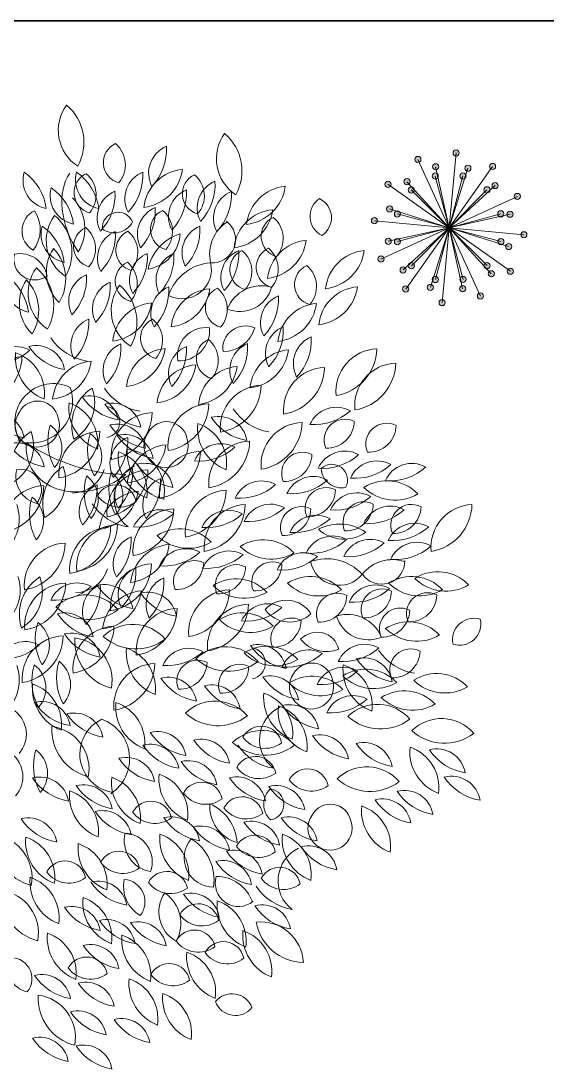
# Model space of a CAD drawing. Header units: millimetres. Extents: x -18002 to 19000, y -38859 to 21000.
# Drawn here: x -10744 to -9807, y 19135 to 21000 of the extents above; entities that cross this region are included whole.
import ezdxf

# ---------------------------------------------------------------- set-up
doc = ezdxf.new("R2010")
doc.units = ezdxf.units.MM
doc.linetypes.add('ACAD_ISO04W100', pattern=[30, 24, -3, 0, -3])
doc.linetypes.add('PHANTOM', pattern=[63.5, 31.75, -6.35, 6.35, -6.35, 6.35, -6.35])
doc.layers.get('0').update_dxf_attribs({"lineweight": 25})
doc.layers.add('AREA VERDE', color=7, linetype='Continuous', lineweight=5, true_color=0x00701c)
doc.layers.add('Efec-vegetacion-01', color=7, linetype='Continuous', lineweight=25, true_color=0x00ad00)
doc.layers.add('C Prop', color=1, linetype='PHANTOM', lineweight=35)
doc.layers.add('www.cadblocksfree.com', color=7, linetype='Continuous', lineweight=5)

# ---------------------------------------------------------------- blocks, each defined once
blk = doc.blocks.new('A$C76BB5F72')
at = {"color": 98, "true_color": 0x004700}
for centre, major_axis, ratio, start_param, end_param in [((1.5286, 1.3777), (0.0047, 0.1418), 1, 0.970842, 2.596802), ((1.3105, 1.338), (0.0053, 0.1613), 1, 4.232717, 5.618116), ((2.0535, 1.2831), (0.0047, 0.1418), 1, 0.970842, 2.596802), ((1.8354, 1.2434), (0.0053, 0.1613), 1, 4.232705, 5.618104), ((1.6057, 1.2708), (0.0023, 0.0693), 1, 0.462328, 2.904476), ((1.5179, 1.2638), (0.003, 0.0915), 1, 4.033047, 5.616916), ((1.7828, 1.236), (0.0032, 0.096), 1, 0.427146, 2.082379), ((1.5694, 1.3136), (0.0058, 0.1767), 1, 3.984667, 4.80799), ((1.6532, 1.2682), (0.0049, 0.1474), 1, 3.293872, 4.609823), ((1.8122, 1.1066), (0.0047, 0.1421), 1, 0.123063, 1.497392), ((1.4886, 1.0117), (0.0047, 0.1418), 1, 0.970842, 2.596802), ((1.2705, 0.972), (0.0053, 0.1613), 1, 4.232717, 5.618116), ((1.4253, 1.0338), (0.0032, 0.096), 1, 1.324792, 2.980025), ((1.2315, 0.9154), (0.0058, 0.1767), 1, -1.400892, -0.57757), ((1.5068, 0.992), (0.0023, 0.0693), 1, 0.462193, 2.904342), ((1.419, 0.985), (0.003, 0.0915), 1, 4.033016, 5.616885), ((1.8981, 1.0154), (0.0025, 0.0772), 1, 3.104077, 5.656483), ((1.6129, 0.9535), (0.0032, 0.096), 1, 0.427146, 2.082379), ((1.3995, 1.0311), (0.0058, 0.1767), 1, 3.984724, 4.808046), ((2.0642, 1.0328), (0.0049, 0.1474), 1, 3.293873, 4.609823), ((2.2232, 0.8713), (0.0047, 0.1421), 1, 0.123059, 1.497388), ((1.4892, 0.9076), (0.0047, 0.1421), 1, 1.020695, 2.395024), ((1.2638, 0.884), (0.0049, 0.1474), 1, 4.191491, 5.507442), ((2.0229, 0.8902), (0.0032, 0.096), 1, 0.427146, 2.082379), ((1.8096, 0.9679), (0.0058, 0.1767), 1, 3.984724, 4.808046), ((2.0257, 0.916), (0.0023, 0.0693), 1, 0.462326, 2.904475), ((1.9379, 0.909), (0.003, 0.0915), 1, 4.033048, 5.616917), ((2.1134, 0.9235), (0.0023, 0.0693), 1, 0.462325, 2.904474), ((2.0256, 0.9165), (0.003, 0.0915), 1, 4.033047, 5.616916), ((2.4157, 0.8371), (0.0047, 0.1421), 1, 0.123083, 1.497412), ((2.2567, 0.9986), (0.0049, 0.1474), 1, 3.293862, 4.609812), ((1.3086, 0.9504), (0.0023, 0.0693), 1, 1.359914, 3.802063), ((1.2593, 0.8773), (0.003, 0.0915), 1, -1.352596, 0.231273), ((1.7981, 0.9161), (0.0032, 0.0971), 1, 2.691814, 4.97648), ((1.9031, 0.7796), (0.0052, 0.1583), 1, 0.097794, 1.279238), ((2.2406, 0.8662), (0.0023, 0.0693), 1, 0.462326, 2.904475), ((2.1528, 0.8592), (0.003, 0.0915), 1, 4.033048, 5.616917), ((1.3061, 0.8688), (0.0032, 0.096), 1, 1.324745, 2.979978), ((1.1124, 0.7504), (0.0058, 0.1767), 1, -1.40088, -0.577558), ((2.0612, 0.7404), (0.004, 0.1215), 1, -0.251483, 1.229093), ((1.7438, 0.872), (0.0049, 0.1474), 1, 3.293873, 4.609823), ((1.9028, 0.7104), (0.0047, 0.1421), 1, 0.123063, 1.497392), ((1.9442, 0.791), (0.0023, 0.0693), 1, 0.462326, 2.904475), ((1.8564, 0.784), (0.003, 0.0915), 1, 4.033051, 5.616919), ((1.9897, 0.886), (0.0036, 0.1094), 1, 2.782767, 4.478039), ((2.3933, 0.7173), (0.0047, 0.1421), 1, 0.123091, 1.49742), ((2.2343, 0.8789), (0.0049, 0.1474), 1, 3.293924, 4.609874), ((2.1546, 0.7396), (0.0032, 0.096), 1, 0.427146, 2.082378), ((1.9412, 0.8172), (0.0058, 0.1767), 1, 3.984718, 4.80804), ((2.0985, 0.8235), (0.0048, 0.1474), 1, 3.293839, 4.60979), ((2.2574, 0.6619), (0.0047, 0.1421), 1, 0.123091, 1.49742), ((1.8784, 0.6271), (0.0032, 0.0963), 1, -0.079082, 1.756746), ((1.7867, 0.7151), (0.0034, 0.1027), 1, 3.140285, 4.820436), ((1.9332, 0.7542), (0.0036, 0.1107), 1, 3.179686, 4.449815), ((2.1707, 0.6373), (0.0032, 0.096), 1, 0.427221, 2.082454), ((1.9573, 0.7149), (0.0058, 0.1767), 1, 3.984673, 4.807996), ((1.3131, 0.5674), (0.0032, 0.096), 1, -1.36802, 0.287213), ((1.5096, 0.7864), (0.0058, 0.1767), 1, 2.189525, 3.012848), ((1.3915, 0.6244), (0.0049, 0.1474), 1, 1.498677, 2.814628), ((1.1986, 0.5053), (0.0047, 0.1421), 1, 4.611083, 5.985412), ((1.4363, 0.7581), (0.0058, 0.1767), 1, 2.189529, 3.012851), ((1.687, 0.6198), (0.0058, 0.1767), 1, 2.189525, 3.012848), ((1.4905, 0.4009), (0.0032, 0.096), 1, -1.36802, 0.287213), ((1.6137, 0.5916), (0.0058, 0.1767), 1, 2.189529, 3.012851), ((1.3183, 0.41), (0.0023, 0.0693), 1, -1.332882, 1.109267), ((1.5689, 0.4578), (0.0049, 0.1474), 1, 1.498677, 2.814628), ((1.376, 0.3388), (0.0047, 0.1421), 1, 4.611083, 5.985412), ((1.5658, 0.3765), (0.0032, 0.096), 1, -1.368021, 0.287212), ((1.689, 0.5672), (0.0058, 0.1767), 1, 2.189529, 3.012851), ((1.539, 0.41), (0.0017, 0.0522), 1, 3.350521, 6.159543), ((1.8925, 0.3285), (0.0047, 0.1418), 1, 0.073281, 1.699241), ((1.7255, 0.4742), (0.0053, 0.1613), 1, 3.335082, 4.720481), ((2.1148, 0.5514), (0.0058, 0.1767), 1, 2.189525, 3.012848), ((1.179, 0.341), (0.0032, 0.096), 1, -1.36802, 0.287213), ((1.3022, 0.5318), (0.0058, 0.1767), 1, 2.189497, 3.012819), ((1.3169, 0.4001), (-0.0731, 0.0066), 1, -0.533206, 3.564936), ((1.7042, 0.2992), (0.0047, 0.1418), 1, 0.073278, 1.699238), ((1.5372, 0.445), (0.0053, 0.1613), 1, 3.335119, 4.720518), ((1.9183, 0.3324), (0.0032, 0.096), 1, -1.36802, 0.287213), ((2.0414, 0.5231), (0.0058, 0.1767), 1, 2.189529, 3.012851), ((1.7461, 0.3416), (0.0023, 0.0693), 1, -1.332882, 1.109267), ((1.9967, 0.3894), (0.0049, 0.1474), 1, 1.498677, 2.814628), ((1.8038, 0.2703), (0.0047, 0.1421), 1, 4.611083, 5.985412), ((1.5302, 0.2377), (0.0047, 0.1418), 1, 0.073281, 1.699241), ((1.3632, 0.3834), (0.0053, 0.1613), 1, 3.335119, 4.720518), ((1.6543, 0.2702), (0.0032, 0.096), 1, 0.427146, 2.082378), ((1.4409, 0.3478), (0.0058, 0.1767), 1, 3.984718, 4.80804), ((1.6068, 0.2725), (0.0032, 0.096), 1, -1.36802, 0.287213), ((1.73, 0.4633), (0.0058, 0.1767), 1, 2.189497, 3.012819), ((1.7446, 0.3316), (-0.0731, 0.0066), 1, -0.533206, 3.564936), ((1.245, 0.2452), (0.0032, 0.096), 1, -1.36802, 0.287213), ((1.3681, 0.4359), (0.0058, 0.1767), 1, 2.189527, 3.01285), ((1.4918, 0.3662), (0.1925, 0.1128), 0.786152, 2.635397, 4.875076), ((1.6275, 0.8558), (0.3809, 0.4903), 1, 3.209092, 3.774785), ((1.5982, 0.3541), (0.0048, 0.1474), 1, 3.293839, 4.60979), ((1.7572, 0.1925), (0.0047, 0.1421), 1, 0.123091, 1.49742), ((1.7329, 0.2959), (0.0048, 0.1474), 1, 1.498638, 2.814589), ((1.54, 0.1768), (0.0047, 0.1421), 1, 4.611055, 5.985384), ((1.8643, 0.1707), (0.0047, 0.1418), 1, 0.073281, 1.699241), ((1.6972, 0.3164), (0.0053, 0.1613), 1, 3.335119, 4.720518), ((1.3375, 0.2283), (0.003, 0.0915), 1, 1.340306, 2.924175), ((1.2615, 0.1839), (0.0023, 0.0693), 1, 4.052715, 6.494864), ((1.4823, 0.1379), (0.0048, 0.1474), 1, 0.601065, 1.917016), ((1.2689, 0.2144), (0.0047, 0.1421), 1, 3.713473, 5.087802), ((1.4329, 0.2848), (0.0036, 0.1107), 1, 3.179686, 4.449815), ((1.6902, 0.1091), (0.0047, 0.1418), 1, 0.073281, 1.699241), ((1.5232, 0.2548), (0.0053, 0.1613), 1, 3.335141, 4.720539), ((1.6921, 0.1565), (0.0737, 0.0949), 1, 1.113272, 3.142095), ((1.6704, 0.1679), (0.0032, 0.096), 1, 0.427221, 2.082454), ((1.4571, 0.2455), (0.0058, 0.1767), 1, 3.984673, 4.807996), ((1.6727, 0.1767), (0.0032, 0.096), 1, -1.36802, 0.287213), ((1.7959, 0.3674), (0.0058, 0.1767), 1, 2.189527, 3.01285), ((1.6492, 0.1765), (0.0058, 0.1767), 1, 1.291908, 2.11523), ((1.4233, 0.1539), (0.0032, 0.096), 1, 4.017595, 5.672827), ((1.7311, 0.1881), (0.0058, 0.1767), 1, 1.291907, 2.11523), ((1.5052, 0.1655), (0.0032, 0.096), 1, 4.017562, 5.672795), ((1.3444, 0.0572), (0.0047, 0.1418), 1, 0.07322, 1.69918), ((1.1774, 0.2029), (0.0053, 0.1613), 1, 3.335086, 4.720484), ((1.5775, 0.132), (0.0023, 0.0693), 1, -1.332875, 1.109274), ((1.4678, 0.1057), (0.0058, 0.1767), 1, 1.29191, 2.115232), ((1.2419, 0.0831), (0.0032, 0.096), 1, 4.017564, 5.672796), ((1.5902, 0.2191), (0.003, 0.0915), 1, 2.237867, 3.821736), ((1.1147, 0.0878), (0.0047, 0.1421), 1, 3.713445, 5.087775), ((1.6469, 0.2361), (0.0058, 0.1767), 1, 2.189533, 3.012855), ((1.7242, 0.0224), (0.0032, 0.096), 1, -0.470462, 1.184771), ((1.6519, 0.2376), (0.0058, 0.1767), 1, 3.087055, 3.910377), ((1.5893, -0.072), (0.0047, 0.1418), 1, 0.073223, 1.699183), ((1.4223, 0.0737), (0.0053, 0.1613), 1, 3.335082, 4.720481), ((1.7915, -0.087), (0.0047, 0.1421), 1, -0.774548, 0.599781), ((1.4153, -0.1336), (0.0047, 0.1418), 1, 0.073278, 1.699238), ((1.2483, 0.0121), (0.0053, 0.1613), 1, 3.335082, 4.720481), ((1.6653, -0.0602), (0.0032, 0.096), 1, 0.427146, 2.082378), ((1.4519, 0.0174), (0.0058, 0.1767), 1, 3.984718, 4.80804), ((1.6092, 0.0237), (0.0048, 0.1474), 1, 3.293839, 4.60979), ((1.7682, -0.1379), (0.0047, 0.1421), 1, 0.123091, 1.49742), ((1.8187, 0.138), (0.0048, 0.1474), 1, 2.396255, 3.712206), ((1.4439, -0.0457), (0.0036, 0.1107), 1, 3.179686, 4.449815), ((1.6815, -0.1626), (0.0032, 0.096), 1, 0.427221, 2.082454), ((1.4681, -0.0849), (0.0058, 0.1767), 1, 3.984673, 4.807996), ((1.4168, -0.2665), (0.0047, 0.1418), 1, 0.07322, 1.69918), ((1.2498, -0.1208), (0.0053, 0.1613), 1, 3.335082, 4.720481), ((1.4493, -0.2203), (0.0032, 0.096), 1, -0.470458, 1.184775), ((1.377, -0.0051), (0.0058, 0.1767), 1, 3.087058, 3.91038), ((1.5395, -0.2254), (0.0032, 0.096), 1, -1.36802, 0.287213), ((1.6627, -0.0347), (0.0058, 0.1767), 1, 2.189529, 3.012851), ((1.4777, -0.3059), (0.0047, 0.1418), 1, -0.824373, 0.801587), ((1.6846, -0.251), (0.0032, 0.096), 1, -1.368018, 0.287215), ((1.8077, -0.0603), (0.0058, 0.1767), 1, 2.189527, 3.01285), ((1.4875, -0.0845), (0.0053, 0.1613), 1, 2.437542, 3.822941), ((1.6344, -0.4036), (0.0047, 0.1418), 1, -0.824342, 0.801618), ((1.6442, -0.1821), (0.0053, 0.1613), 1, 2.437516, 3.822915), ((2.0488, -0.4245), (0.0032, 0.096), 1, -1.368021, 0.287212), ((2.172, -0.2337), (0.0058, 0.1767), 1, 2.189529, 3.012851), ((2.0221, -0.3909), (0.0017, 0.0522), 1, 3.350521, 6.159543), ((2.5978, -0.2496), (0.0058, 0.1767), 1, 2.189525, 3.012848), ((2.4013, -0.4686), (0.0032, 0.096), 1, -1.36802, 0.287213), ((2.5244, -0.2779), (0.0058, 0.1767), 1, 2.189529, 3.012851), ((1.4754, -0.4503), (0.0058, 0.1767), 1, 1.291908, 2.11523), ((1.2494, -0.4729), (0.0032, 0.096), 1, 4.017595, 5.672827), ((1.5573, -0.4387), (0.0058, 0.1767), 1, 1.291907, 2.11523), ((1.3314, -0.4613), (0.0032, 0.096), 1, 4.017562, 5.672795), ((2.2291, -0.4594), (0.0023, 0.0693), 1, -1.332882, 1.109267), ((2.4797, -0.4116), (0.0049, 0.1474), 1, 1.498677, 2.814628), ((2.2868, -0.5307), (0.0047, 0.1421), 1, 4.611083, 5.985412), ((2.0898, -0.5284), (0.0032, 0.096), 1, -1.36802, 0.287213), ((2.213, -0.3377), (0.0058, 0.1767), 1, 2.189497, 3.012819), ((2.2277, -0.4693), (-0.0731, 0.0066), 1, -0.533206, 3.564936), ((2.216, -0.5051), (0.0048, 0.1474), 1, 1.498638, 2.814589), ((2.0231, -0.6241), (0.0047, 0.1421), 1, 4.611055, 5.985384), ((2.1751, -0.6444), (0.0737, 0.0949), 1, 1.113272, 3.142095), ((2.1557, -0.6243), (0.0032, 0.096), 1, -1.36802, 0.287213), ((2.2789, -0.4335), (0.0058, 0.1767), 1, 2.189527, 3.01285), ((2.0605, -0.669), (0.0023, 0.0693), 1, -1.332875, 1.109274), ((2.2554, -0.7242), (0.0032, 0.096), 1, -1.368019, 0.287213), ((2.0732, -0.5818), (0.003, 0.0915), 1, 2.237867, 3.821736), ((2.3785, -0.5334), (0.0058, 0.1767), 1, 2.189527, 3.01285), ((2.4004, -0.7498), (0.0032, 0.096), 1, -1.368018, 0.287215), ((2.5236, -0.559), (0.0058, 0.1767), 1, 2.189529, 3.012851), ((1.1729, -0.767), (0.0032, 0.096), 1, 4.017595, 5.672827), ((1.4808, -0.7327), (0.0058, 0.1767), 1, 1.291907, 2.11523), ((1.2549, -0.7554), (0.0032, 0.096), 1, 4.017562, 5.672795), ((2.1299, -0.5649), (0.0058, 0.1767), 1, 2.189533, 3.012855), ((2.7017, -0.6849), (0.0049, 0.1474), 1, 1.498683, 2.814634), ((2.5088, -0.8039), (0.0047, 0.1421), 1, 4.611084, 5.985413), ((2.7664, -0.58), (0.0058, 0.1767), 1, 2.189533, 3.012855), ((2.0408, -0.7693), (0.0023, 0.0693), 1, -1.332882, 1.109267), ((1.8682, -0.7741), (0.0049, 0.1474), 1, 1.498677, 2.814628), ((1.6753, -0.8931), (0.0047, 0.1421), 1, 4.611066, 5.985396), ((1.9797, -0.8642), (0.0032, 0.096), 1, -1.368019, 0.287213), ((2.0535, -0.6822), (0.003, 0.0915), 1, 2.237867, 3.821736), ((2.2146, -0.8107), (0.0023, 0.0693), 1, -1.332926, 1.109223), ((2.412, -0.8764), (0.0047, 0.1418), 1, -0.82434, 0.80162), ((2.6928, -0.8619), (0.0032, 0.096), 1, -1.3681, 0.287133), ((2.1028, -0.6734), (0.0058, 0.1767), 1, 2.189497, 3.012819), ((2.1104, -0.8929), (0.0032, 0.096), 1, -1.368021, 0.287212), ((2.2335, -0.7021), (0.0058, 0.1767), 1, 2.189529, 3.012851), ((2.2273, -0.7236), (0.003, 0.0915), 1, 2.237867, 3.821736), ((2.4218, -0.6549), (0.0053, 0.1613), 1, 2.437518, 3.822917), ((2.816, -0.6711), (0.0058, 0.1767), 1, 2.189388, 3.01271), ((1.9978, -0.9033), (0.0023, 0.0693), 1, -1.332865, 1.109284), ((2.1373, -0.8588), (0.0022, 0.0684), 1, 0.761192, 2.46525), ((2.0836, -0.8593), (0.0017, 0.0522), 1, 3.350521, 6.159543), ((2.5362, -0.9087), (0.0032, 0.096), 1, -1.368022, 0.287211), ((2.6593, -0.718), (0.0058, 0.1767), 1, 2.189525, 3.012848), ((2.0162, -0.8649), (0.0042, 0.1264), 1, 1.543899, 2.886846), ((1.8295, -0.9959), (0.005, 0.1511), 1, -1.473645, -0.378771), ((2.2906, -0.9278), (0.0023, 0.0693), 1, -1.332882, 1.109267), ((2.5413, -0.88), (0.0049, 0.1474), 1, 1.498677, 2.814628), ((2.3484, -0.999), (0.0047, 0.1421), 1, 4.611083, 5.985412), ((2.4628, -0.937), (0.0032, 0.096), 1, -1.36802, 0.287213), ((2.586, -0.7462), (0.0058, 0.1767), 1, 2.189529, 3.012851), ((1.7611, -0.9962), (0.0032, 0.096), 1, -1.368019, 0.287213), ((1.8843, -0.8054), (0.0058, 0.1767), 1, 2.189529, 3.012851), ((2.0105, -0.8161), (0.003, 0.0915), 1, 2.237867, 3.821736), ((2.1514, -0.9968), (0.0032, 0.096), 1, -1.36802, 0.287213), ((2.2745, -0.8061), (0.0058, 0.1767), 1, 2.189497, 3.012819), ((2.2892, -0.9377), (-0.0731, 0.0066), 1, -0.533206, 3.564936), ((1.8605, -1.027), (0.0032, 0.096), 1, -1.3681, 0.287133), ((1.9836, -0.8363), (0.0058, 0.1767), 1, 2.189501, 3.012823), ((2.0272, -1.0108), (0.0032, 0.096), 1, -1.368017, 0.287216), ((2.1504, -0.8201), (0.0058, 0.1767), 1, 2.189527, 3.01285), ((1.8711, -0.9737), (0.0049, 0.1474), 1, 1.498683, 2.814634), ((1.6782, -1.0927), (0.0047, 0.1421), 1, 4.611084, 5.985413), ((1.902, -1.0364), (0.0032, 0.0971), 1, 0.896609, 3.181275), ((1.7455, -1.1084), (0.0052, 0.1583), 1, 4.585773, 5.767216), ((2.0394, -1.0309), (0.0023, 0.0693), 1, -1.332844, 1.109304), ((2.2775, -0.9735), (0.0048, 0.1474), 1, 1.498638, 2.814589), ((2.0846, -1.0925), (0.0047, 0.1421), 1, 4.611055, 5.985384), ((1.969, -1.1069), (0.0032, 0.096), 1, -1.368019, 0.287213), ((2.0521, -0.9438), (0.003, 0.0915), 1, 2.237861, 3.82173), ((2.2367, -1.1128), (0.0737, 0.0949), 1, 1.113272, 3.142095), ((2.2173, -1.0926), (0.0032, 0.096), 1, -1.36802, 0.287213), ((2.3404, -0.9019), (0.0058, 0.1767), 1, 2.189527, 3.01285), ((1.9342, -1.1418), (0.0032, 0.096), 1, -1.3681, 0.287133), ((2.0922, -0.9161), (0.0058, 0.1767), 1, 2.189529, 3.012851), ((1.7475, -1.151), (0.0023, 0.0693), 1, -1.332851, 1.109297), ((2.0573, -0.9511), (0.0058, 0.1767), 1, 2.189497, 3.012819), ((2.122, -1.1374), (0.0023, 0.0693), 1, -1.332875, 1.109274), ((1.4401, -1.1167), (0.0049, 0.1474), 1, 1.498683, 2.814634), ((1.2472, -1.2358), (0.0047, 0.1421), 1, 4.611062, 5.985391), ((1.9853, -1.1209), (0.0025, 0.0772), 1, 1.308995, 3.861401), ((1.9123, -1.2248), (0.0041, 0.1263), 1, -1.199149, 0.039613), ((2.1347, -1.0502), (0.003, 0.0915), 1, 2.237867, 3.821736), ((1.358, -1.1552), (0.0053, 0.1613), 1, 1.539902, 2.9253), ((1.1788, -1.2856), (0.0047, 0.1418), 1, 4.561231, 6.187191), ((1.7602, -1.0639), (0.003, 0.0915), 1, 2.237864, 3.821733), ((2.1914, -1.0333), (0.0058, 0.1767), 1, 2.189533, 3.012855), ((1.6154, -1.1838), (0.0049, 0.1474), 1, 1.498677, 2.814628), ((1.83, -1.2165), (0.0036, 0.1094), 1, 0.987573, 2.682845), ((1.6722, -1.2538), (0.004, 0.1215), 1, 4.23647, 5.717045), ((1.8268, -1.2499), (0.0032, 0.096), 1, -1.36802, 0.287213), ((1.9499, -1.0591), (0.0058, 0.1767), 1, 2.189529, 3.012851), ((2.0615, -1.1946), (0.0049, 0.1474), 1, 1.498677, 2.814628), ((1.8686, -1.3136), (0.0047, 0.1421), 1, 4.611055, 5.985384), ((1.4312, -1.2937), (0.0032, 0.096), 1, -1.368021, 0.287212), ((1.5544, -1.1029), (0.0058, 0.1767), 1, 2.189527, 3.01285), ((1.8513, -1.2583), (0.0023, 0.0693), 1, -1.332865, 1.109284), ((2.0633, -1.2885), (0.0032, 0.096), 1, -1.368019, 0.287213), ((2.1864, -1.0978), (0.0058, 0.1767), 1, 2.189527, 3.01285), ((1.5472, -1.3376), (0.0032, 0.096), 1, -1.368099, 0.287134), ((1.6704, -1.1469), (0.0058, 0.1767), 1, 2.189527, 3.01285), ((1.6506, -1.3447), (0.0032, 0.096), 1, -1.3681, 0.287133), ((1.7738, -1.1539), (0.0058, 0.1767), 1, 2.189501, 3.012823), ((1.864, -1.1712), (0.003, 0.0915), 1, 2.237867, 3.821736), ((2.0589, -1.3909), (0.0047, 0.1418), 1, -1.48865, 0.13731), ((2.2031, -1.2226), (0.0053, 0.1613), 1, 1.773239, 3.158638), ((1.4973, -1.3019), (0.0048, 0.1474), 1, 1.498653, 2.814604), ((1.3044, -1.421), (0.0047, 0.1421), 1, 4.611095, 5.985424), ((1.8391, -1.3455), (0.0023, 0.0693), 1, -1.332875, 1.109274), ((2.1468, -1.2938), (0.0049, 0.1474), 1, 1.498678, 2.814629), ((1.9539, -1.4128), (0.0047, 0.1421), 1, 4.611078, 5.985407), ((1.4935, -1.4206), (0.0032, 0.096), 1, -1.368019, 0.287213), ((1.8518, -1.2583), (0.003, 0.0915), 1, 2.2378, 3.821668), ((1.9352, -1.3841), (0.0023, 0.0693), 1, -1.332844, 1.109304), ((1.6166, -1.2298), (0.0058, 0.1767), 1, 2.189533, 3.012855), ((1.3059, -1.393), (0.003, 0.0915), 1, 1.340223, 2.924092), ((1.2298, -1.4374), (0.0023, 0.0693), 1, 4.052802, 6.494951), ((1.481, -1.4351), (0.0023, 0.0693), 1, -1.332844, 1.109304), ((1.3321, -1.5198), (0.0032, 0.096), 1, -1.3681, 0.287132), ((1.4937, -1.3479), (0.003, 0.0915), 1, 2.237861, 3.82173), ((1.4553, -1.3291), (0.0058, 0.1767), 1, 2.189391, 3.012714), ((1.4772, -1.5454), (0.0032, 0.096), 1, -1.36802, 0.287213), ((1.6003, -1.3547), (0.0058, 0.1767), 1, 2.189529, 3.012851), ((1.7686, -1.4534), (0.0049, 0.1474), 1, 1.498683, 2.814634), ((1.4808, -1.5023), (0.0053, 0.1613), 1, 1.539943, 2.925342), ((1.3016, -1.6327), (0.0047, 0.1418), 1, 4.561268, 6.187228), ((1.8804, -1.5018), (0.0048, 0.1474), 1, 1.498653, 2.814604), ((1.596, -1.6658), (0.0032, 0.096), 1, -1.3681, 0.287133)]:
    blk.add_ellipse(centre, major_axis=major_axis, ratio=ratio, start_param=start_param, end_param=end_param, dxfattribs=at)
at = {"color": 58, "true_color": 0x4d6600}
for centre, major_axis, ratio, start_param, end_param in [((1.3655, 1.2122), (0.0032, 0.096), 1, 1.32475, 2.979982), ((1.1718, 1.0938), (0.0058, 0.1767), 1, -1.40088, -0.577558), ((1.5529, 1.0755), (-0.0919, 0.1913), 0.647834, 0.34295, 1.798552), ((1.54, 1.2124), (0.0032, 0.096), 1, 1.32478, 2.980013), ((1.3463, 1.094), (0.0058, 0.1767), 1, -1.400885, -0.577563), ((1.704, 1.1504), (0.0032, 0.096), 1, 0.427146, 2.082379), ((1.4906, 1.228), (0.0058, 0.1767), 1, 3.984667, 4.80799), ((1.868, 1.1673), (0.0023, 0.0693), 1, 0.462329, 2.904477), ((1.7802, 1.1603), (0.003, 0.0915), 1, 4.033047, 5.616916), ((1.4556, 1.161), (0.0032, 0.096), 1, 1.324774, 2.980007), ((1.2619, 1.0426), (0.0058, 0.1767), 1, -1.400884, -0.577561), ((1.944, 1.12), (0.0032, 0.096), 1, 0.427146, 2.082379), ((1.7306, 1.1976), (0.0058, 0.1767), 1, 3.984724, 4.808046), ((2.1535, 1.0505), (0.0047, 0.1421), 1, 0.123059, 1.497388), ((1.9945, 1.212), (0.0049, 0.1474), 1, 3.293873, 4.609823), ((1.3274, 1.052), (0.0048, 0.1474), 1, 4.191457, 5.507408), ((1.849, 1.0917), (0.0032, 0.096), 1, 0.427146, 2.082378), ((1.6356, 1.1693), (0.0058, 0.1767), 1, 3.984718, 4.80804), ((1.9983, 1.0864), (0.0032, 0.096), 1, 0.427221, 2.082454), ((1.785, 1.164), (0.0058, 0.1767), 1, 3.984673, 4.807996), ((2.2938, 1.0925), (0.0023, 0.071), 1, 0.631454, 2.70952), ((2.2241, 1.0878), (0.0023, 0.0699), 1, 3.746606, 5.877407), ((1.7453, 1.0325), (0.0032, 0.096), 1, 0.427147, 2.08238), ((1.532, 1.1101), (0.0058, 0.1767), 1, 3.984673, 4.807996), ((1.9527, 1.1343), (0.0049, 0.1474), 1, 3.293872, 4.609823), ((2.1117, 0.9728), (0.0047, 0.1421), 1, 0.123063, 1.497392), ((1.585, 1.0537), (0.0017, 0.0522), 1, -1.137654, 1.671368), ((1.7622, 1.0488), (0.0023, 0.0693), 1, 0.462325, 2.904474), ((1.6744, 1.0418), (0.003, 0.0915), 1, 4.033049, 5.616918), ((2.1297, 1.0258), (0.0023, 0.0693), 1, 0.462326, 2.904475), ((2.0419, 1.0188), (0.003, 0.0915), 1, 4.033047, 5.616916), ((1.5726, 1.1059), (0.0022, 0.0684), 1, 2.556389, 4.260447), ((1.8937, 0.9709), (0.0032, 0.096), 1, 0.427146, 2.082379), ((1.6804, 1.0485), (0.0058, 0.1767), 1, 3.984724, 4.808046), ((2.0157, 0.9673), (0.0042, 0.1263), 1, 0.596118, 1.83488), ((1.647, 0.9798), (0.0023, 0.0693), 1, 0.462326, 2.904475), ((1.5592, 0.9728), (0.003, 0.0915), 1, 4.033051, 5.616919), ((1.834, 0.8891), (0.005, 0.1511), 1, 0.321512, 1.416386), ((1.6648, 1.0419), (0.0042, 0.1264), 1, 3.339099, 4.682046), ((1.5172, 0.8098), (0.0032, 0.096), 1, 0.427146, 2.082378), ((1.5961, 0.7847), (0.0032, 0.096), 1, 0.427146, 2.082379), ((1.5499, 0.8247), (0.0049, 0.1474), 1, 3.293873, 4.609823), ((1.7089, 0.6632), (0.0047, 0.1421), 1, 0.123063, 1.497392), ((1.3112, 0.7403), (0.0058, 0.1767), 1, 3.984724, 4.808046), ((1.7289, 0.6875), (0.0023, 0.0693), 1, 0.462325, 2.904473), ((2.0078, 0.654), (0.0025, 0.0747), 1, -0.399213, 1.745646), ((1.6316, 0.5803), (0.0032, 0.096), 1, 0.427146, 2.082379), ((1.4182, 0.6579), (0.0058, 0.1767), 1, 3.984667, 4.80799), ((1.9144, 0.6208), (0.0023, 0.0693), 1, 0.462326, 2.904474), ((1.8266, 0.6138), (0.003, 0.0915), 1, 4.033047, 5.616916), ((2.0524, 0.5817), (0.0032, 0.096), 1, 0.427146, 2.082378), ((1.839, 0.6593), (0.0058, 0.1767), 1, 3.984718, 4.80804), ((1.2718, 0.4844), (0.0047, 0.1418), 1, 0.073281, 1.699241), ((1.1047, 0.6302), (0.0053, 0.1613), 1, 3.335082, 4.720481), ((1.7544, 0.5121), (0.0047, 0.1421), 1, 0.123095, 1.497424), ((1.5954, 0.6737), (0.0048, 0.1474), 1, 3.293839, 4.60979), ((1.8491, 0.572), (0.0032, 0.096), 1, 0.427221, 2.082454), ((1.6357, 0.6496), (0.0058, 0.1767), 1, 3.984673, 4.807996), ((2.1645, 0.5079), (0.0047, 0.1421), 1, 0.123059, 1.497388), ((2.0055, 0.6695), (0.0049, 0.1474), 1, 3.293873, 4.609823), ((2.2834, 0.6568), (0.0053, 0.1613), 1, 3.335082, 4.720481), ((1.35, 0.632), (0.0048, 0.1474), 1, 3.293858, 4.609808), ((1.697, 0.6196), (0.0049, 0.1474), 1, 3.293872, 4.609823), ((1.856, 0.458), (0.0047, 0.1421), 1, 0.123145, 1.497474), ((1.9935, 0.4529), (0.0047, 0.1421), 1, 0.123058, 1.497388), ((1.8345, 0.6145), (0.0049, 0.1474), 1, 3.293872, 4.609823), ((2.513, 0.4634), (0.0047, 0.1418), 1, 0.073223, 1.699183), ((2.346, 0.6091), (0.0053, 0.1613), 1, 3.335082, 4.720481), ((2.2763, 0.4494), (0.0047, 0.1418), 1, 0.073281, 1.699241), ((1.3705, 0.4091), (0.0042, 0.1281), 1, -0.420699, 2.130061), ((1.295, 0.4792), (0.0046, 0.139), 1, 2.861645, 5.075292), ((1.5787, 0.3983), (0.0049, 0.1474), 1, 0.601095, 1.917046), ((1.3654, 0.4748), (0.0047, 0.1421), 1, 3.713487, 5.087816), ((2.0665, 0.3901), (0.0047, 0.1418), 1, 0.073223, 1.699183), ((1.8995, 0.5358), (0.0053, 0.1613), 1, 3.335082, 4.720481), ((2.3104, 0.3628), (0.0032, 0.096), 1, -0.470458, 1.184775), ((2.238, 0.578), (0.0058, 0.1767), 1, 3.087056, 3.910379), ((2.3387, 0.35), (0.0023, 0.0693), 1, -0.435294, 2.006854), ((1.5285, 0.3453), (0.0058, 0.1767), 1, 1.291907, 2.11523), ((1.3026, 0.3227), (0.0032, 0.096), 1, 4.017564, 5.672797), ((1.5818, 0.3069), (0.0032, 0.096), 1, -1.368021, 0.287212), ((1.705, 0.4977), (0.0058, 0.1767), 1, 2.189528, 3.01285), ((2.202, 0.2665), (0.0047, 0.1418), 1, 0.073281, 1.699241), ((2.035, 0.4122), (0.0053, 0.1613), 1, 3.335119, 4.720518), ((2.2784, 0.4143), (0.003, 0.0915), 1, 3.135462, 4.719331), ((2.4776, 0.3364), (0.0023, 0.0693), 1, -0.435267, 2.006881), ((2.4174, 0.4007), (0.003, 0.0915), 1, 3.135471, 4.71934), ((1.3757, 0.2542), (0.0048, 0.1474), 1, 0.601064, 1.917015), ((1.1624, 0.3308), (0.0047, 0.1421), 1, 3.713473, 5.087802), ((1.6607, 0.3175), (0.0058, 0.1767), 1, 1.291906, 2.115229), ((1.4348, 0.2949), (0.0032, 0.096), 1, 4.017562, 5.672795), ((1.7766, 0.3098), (0.0053, 0.1613), 1, 1.53995, 2.925349), ((1.5973, 0.1794), (0.0047, 0.1418), 1, 4.56123, 6.18719), ((1.9265, 0.2418), (0.0032, 0.096), 1, -0.470463, 1.18477), ((1.8542, 0.457), (0.0058, 0.1767), 1, 3.087024, 3.910347), ((2.028, 0.2049), (0.0047, 0.1418), 1, 0.073281, 1.699241), ((1.8609, 0.3506), (0.0053, 0.1613), 1, 3.335119, 4.720518), ((2.1979, 0.2399), (0.0023, 0.0693), 1, -0.435308, 2.006841), ((2.1377, 0.3042), (0.003, 0.0915), 1, 3.135462, 4.719331), ((2.328, 0.2595), (0.0023, 0.0684), 1, 1.658817, 3.362874), ((2.062, 0.1182), (0.0032, 0.096), 1, -0.470458, 1.184775), ((2.234, 0.133), (0.0032, 0.096), 1, -0.470463, 1.18477), ((2.1616, 0.3482), (0.0058, 0.1767), 1, 3.087023, 3.910345), ((1.5521, 0.1123), (0.0032, 0.096), 1, 0.427146, 2.082378), ((1.3388, 0.1899), (0.0058, 0.1767), 1, 3.984718, 4.80804), ((1.6643, 0.0385), (0.0047, 0.1421), 1, 0.123059, 1.497388), ((1.5053, 0.2), (0.0049, 0.1474), 1, 3.293873, 4.609823), ((1.7831, 0.1873), (0.0053, 0.1613), 1, 3.335082, 4.720481), ((1.9896, 0.3334), (0.0058, 0.1767), 1, 3.087056, 3.910379), ((2.0915, 0.0409), (0.0032, 0.096), 1, -0.470386, 1.184847), ((1.7761, -0.02), (0.0047, 0.1418), 1, 0.073281, 1.699241), ((1.9515, 0.0208), (0.0032, 0.096), 1, -0.470458, 1.184775), ((1.8792, 0.236), (0.0058, 0.1767), 1, 3.087056, 3.910379), ((2.0128, -0.006), (0.0047, 0.1418), 1, 0.073223, 1.699183), ((1.8457, 0.1397), (0.0053, 0.1613), 1, 3.335082, 4.720481), ((2.0192, 0.2561), (0.0058, 0.1767), 1, 3.087158, 3.91048), ((2.1942, 0.06), (0.0023, 0.0693), 1, -0.435267, 2.006881), ((2.134, 0.1243), (0.003, 0.0915), 1, 3.135462, 4.719331), ((2.2432, 0.0044), (0.0032, 0.096), 1, -0.470463, 1.18477), ((2.1709, 0.2196), (0.0058, 0.1767), 1, 3.087021, 3.910344), ((1.5663, -0.0793), (0.0047, 0.1418), 1, 0.073223, 1.699183), ((1.3992, 0.0664), (0.0053, 0.1613), 1, 3.335082, 4.720481), ((2.0668, -0.1231), (0.0047, 0.1421), 1, -0.774502, 0.599827), ((1.8101, -0.1067), (0.0032, 0.096), 1, -0.470458, 1.184775), ((1.7377, 0.1086), (0.0058, 0.1767), 1, 3.087056, 3.910379), ((1.9538, -0.1143), (0.0032, 0.096), 1, -0.470389, 1.184844), ((1.8815, 0.1009), (0.0058, 0.1767), 1, 3.087159, 3.910481), ((2.094, 0.102), (0.0049, 0.1474), 1, 2.396283, 3.712234), ((2.2009, -0.1202), (0.0032, 0.096), 1, -0.470463, 1.18477), ((1.7017, -0.203), (0.0047, 0.1418), 1, 0.073281, 1.699241), ((1.5347, -0.0572), (0.0053, 0.1613), 1, 3.335119, 4.720518), ((1.8384, -0.1194), (0.0023, 0.0693), 1, -0.435294, 2.006854), ((1.7782, -0.0551), (0.003, 0.0915), 1, 3.135462, 4.719331), ((1.9773, -0.133), (0.0023, 0.0693), 1, -0.435267, 2.006881), ((2.0983, -0.1236), (0.0023, 0.0693), 1, -0.435269, 2.00688), ((2.0381, -0.0593), (0.003, 0.0915), 1, 3.135462, 4.719331), ((2.1286, 0.095), (0.0058, 0.1767), 1, 3.087023, 3.910345), ((1.1212, -0.1476), (0.0046, 0.139), 1, 2.861645, 5.075292), ((1.4049, -0.2285), (0.0049, 0.1474), 1, 0.601095, 1.917046), ((1.1915, -0.1519), (0.0047, 0.1421), 1, 3.713487, 5.087816), ((1.9771, -0.2528), (0.0047, 0.1421), 1, -0.774548, 0.599781), ((1.9171, -0.0687), (0.003, 0.0915), 1, 3.135471, 4.71934), ((2.2247, -0.2452), (0.0047, 0.1421), 1, -0.774502, 0.599827), ((1.5631, -0.2182), (0.0032, 0.096), 1, 0.427146, 2.082378), ((1.3498, -0.1405), (0.0058, 0.1767), 1, 3.984718, 4.80804), ((2.0043, -0.0278), (0.0048, 0.1474), 1, 2.396257, 3.712208), ((2.2518, -0.0202), (0.0048, 0.1474), 1, 2.396257, 3.712208), ((2.4402, -0.2271), (0.0032, 0.096), 1, -0.470458, 1.184775), ((2.462, -0.2132), (0.0023, 0.0693), 1, -0.435308, 2.006841), ((2.5872, -0.0199), (0.0049, 0.1474), 1, 2.396283, 3.712234), ((1.6753, -0.2919), (0.0047, 0.1421), 1, 0.123059, 1.497388), ((1.5163, -0.1304), (0.0049, 0.1474), 1, 3.293873, 4.609823), ((1.7941, -0.1431), (0.0053, 0.1613), 1, 3.335082, 4.720481), ((2.3135, -0.2274), (0.0023, 0.0693), 1, -0.435267, 2.006881), ((2.2533, -0.1631), (0.003, 0.0915), 1, 3.135467, 4.719336), ((2.3678, -0.0118), (0.0058, 0.1767), 1, 3.087021, 3.910344), ((2.4018, -0.1489), (0.003, 0.0915), 1, 3.135463, 4.719332), ((2.6127, -0.226), (0.0023, 0.0693), 1, -0.435294, 2.006854), ((2.5525, -0.1617), (0.003, 0.0915), 1, 3.135462, 4.719331), ((1.7871, -0.3504), (0.0047, 0.1418), 1, 0.073281, 1.699241), ((2.0238, -0.3364), (0.0047, 0.1418), 1, 0.073223, 1.699183), ((1.8568, -0.1907), (0.0053, 0.1613), 1, 3.335082, 4.720481), ((2.0829, -0.2895), (0.0032, 0.096), 1, -0.470458, 1.184775), ((2.0106, -0.0743), (0.0058, 0.1767), 1, 3.087158, 3.91048), ((2.1443, -0.2781), (0.0032, 0.0963), 1, -0.976709, 0.859118), ((2.5226, -0.277), (0.0023, 0.0693), 1, -0.435297, 2.006851), ((1.408, -0.3198), (0.0032, 0.096), 1, -1.368021, 0.287212), ((1.5311, -0.1291), (0.0058, 0.1767), 1, 2.189528, 3.01285), ((1.9981, -0.366), (0.0047, 0.1421), 1, -0.774548, 0.599781), ((2.1559, -0.1515), (0.0034, 0.1027), 1, 2.242707, 3.922857), ((2.1618, -0.3101), (0.0023, 0.0693), 1, -0.435267, 2.006881), ((2.3468, -0.3503), (0.004, 0.1215), 1, -1.149106, 0.33147), ((2.4162, -0.2037), (0.0036, 0.1094), 1, 1.885162, 3.580434), ((2.4624, -0.2127), (0.003, 0.0915), 1, 3.135467, 4.719336), ((2.5502, -0.3954), (0.0047, 0.1421), 1, -0.774502, 0.599827), ((2.7672, -0.3127), (0.0023, 0.071), 1, -0.266263, 1.811802), ((1.4869, -0.3093), (0.0058, 0.1767), 1, 1.291906, 2.115229), ((1.261, -0.3319), (0.0032, 0.096), 1, 4.017562, 5.672795), ((1.5773, -0.4098), (0.0047, 0.1418), 1, 0.073223, 1.699183), ((1.4103, -0.264), (0.0053, 0.1613), 1, 3.335082, 4.720481), ((2.0253, -0.141), (0.0048, 0.1474), 1, 2.396257, 3.712208), ((2.1016, -0.2459), (0.003, 0.0915), 1, 3.135404, 4.719273), ((2.5774, -0.1704), (0.0048, 0.1474), 1, 2.396254, 3.712205), ((2.7201, -0.2611), (0.0023, 0.0699), 1, 2.848948, 4.979749), ((1.4084, -0.4415), (0.0047, 0.1418), 1, 0.07322, 1.69918), ((1.2414, -0.2957), (0.0053, 0.1613), 1, 3.335148, 4.720547), ((1.4312, -0.3866), (0.0032, 0.096), 1, -1.368019, 0.287213), ((1.5543, -0.1958), (0.0058, 0.1767), 1, 2.189529, 3.012851), ((1.6027, -0.317), (0.0053, 0.1613), 1, 1.53995, 2.925349), ((1.4235, -0.4474), (0.0047, 0.1418), 1, 4.56123, 6.18719), ((2.246, -0.3625), (0.0025, 0.0747), 1, -1.296844, 0.848016), ((2.2778, -0.2417), (0.0036, 0.1107), 1, 2.282107, 3.552236), ((1.2768, -0.4148), (0.0032, 0.096), 1, -0.470458, 1.184775), ((1.2044, -0.1996), (0.0058, 0.1767), 1, 3.087159, 3.910481), ((1.76, -0.356), (0.0049, 0.1474), 1, 1.498677, 2.814628), ((1.5671, -0.475), (0.0047, 0.1421), 1, 4.611084, 5.985413), ((1.8211, -0.4371), (0.0032, 0.096), 1, -0.470458, 1.184775), ((1.9427, -0.4779), (0.0047, 0.1418), 1, -0.824338, 0.801622), ((2.0799, -0.4767), (0.0047, 0.1421), 1, -0.774521, 0.599808), ((2.2173, -0.4425), (0.0032, 0.096), 1, -0.470463, 1.18477), ((2.4045, -0.4239), (0.0032, 0.096), 1, -0.470458, 1.184775), ((2.3321, -0.2087), (0.0058, 0.1767), 1, 3.087159, 3.910481), ((2.5571, -0.4122), (0.0023, 0.0693), 1, -0.435267, 2.006881), ((1.7487, -0.2219), (0.0058, 0.1767), 1, 3.087056, 3.910379), ((1.8494, -0.4498), (0.0023, 0.0693), 1, -0.435294, 2.006854), ((1.9525, -0.2564), (0.0053, 0.1613), 1, 2.437516, 3.822915), ((2.1071, -0.2517), (0.0048, 0.1474), 1, 2.396257, 3.712208), ((2.1449, -0.2272), (0.0058, 0.1767), 1, 3.087021, 3.910344), ((2.4968, -0.3479), (0.003, 0.0915), 1, 3.135399, 4.719268), ((1.115, -0.446), (0.0047, 0.1421), 1, 3.713487, 5.087816), ((1.7127, -0.5334), (0.0047, 0.1418), 1, 0.073281, 1.699241), ((1.5457, -0.3876), (0.0053, 0.1613), 1, 3.335119, 4.720518), ((1.7892, -0.3856), (0.003, 0.0915), 1, 3.135462, 4.719331), ((1.9883, -0.4634), (0.0023, 0.0693), 1, -0.435267, 2.006881), ((1.9281, -0.3991), (0.003, 0.0915), 1, 3.135471, 4.71934), ((2.3345, -0.5003), (0.0032, 0.096), 1, -0.470464, 1.184769), ((2.2622, -0.2851), (0.0058, 0.1767), 1, 3.087159, 3.910481), ((2.4079, -0.5527), (0.0047, 0.1421), 1, -0.774502, 0.599827), ((2.6434, -0.5672), (0.0047, 0.1421), 1, -0.774502, 0.599827), ((1.7511, -0.5329), (0.0032, 0.096), 1, -1.3681, 0.287132), ((1.8742, -0.3422), (0.0058, 0.1767), 1, 2.189529, 3.012852), ((2.2295, -0.5761), (0.0047, 0.1421), 1, -0.7745, 0.599829), ((2.4351, -0.3277), (0.0049, 0.1474), 1, 2.396272, 3.712223), ((2.6706, -0.3422), (0.0048, 0.1474), 1, 2.396257, 3.712208), ((1.4484, -0.475), (0.0048, 0.1474), 1, 1.498636, 2.814587), ((1.2556, -0.5941), (0.0047, 0.1421), 1, 4.611054, 5.985383), ((1.8961, -0.5585), (0.0032, 0.096), 1, -1.36802, 0.287213), ((2.0193, -0.3678), (0.0058, 0.1767), 1, 2.189529, 3.012851), ((2.2567, -0.3511), (0.0048, 0.1474), 1, 2.396257, 3.712208), ((2.5359, -0.6245), (0.0047, 0.1421), 1, -0.774502, 0.599827), ((1.3315, -0.6139), (0.0032, 0.096), 1, -1.368021, 0.287212), ((1.4546, -0.4232), (0.0058, 0.1767), 1, 2.189528, 3.01285), ((1.7247, -0.5364), (0.0049, 0.1474), 1, 1.498683, 2.814634), ((1.5318, -0.6554), (0.0047, 0.1421), 1, 4.611084, 5.985413), ((1.9074, -0.6583), (0.0047, 0.1418), 1, -0.824338, 0.801622), ((2.3658, -0.5941), (0.0032, 0.096), 1, -0.470458, 1.184775), ((2.2935, -0.3788), (0.0058, 0.1767), 1, 3.087027, 3.910349), ((2.5631, -0.3994), (0.0048, 0.1474), 1, 2.396255, 3.712206), ((1.1845, -0.626), (0.0032, 0.096), 1, 4.017562, 5.672795), ((1.4396, -0.652), (0.0032, 0.096), 1, -1.36802, 0.287213), ((1.9173, -0.4368), (0.0053, 0.1613), 1, 2.437518, 3.822917), ((2.2642, -0.5472), (0.0048, 0.1474), 1, 1.498621, 2.814572), ((2.0713, -0.6663), (0.0047, 0.1421), 1, 4.611094, 5.985423), ((2.447, -0.6691), (0.0047, 0.1418), 1, -0.824363, 0.801597), ((1.5627, -0.4613), (0.0058, 0.1767), 1, 2.189533, 3.012855), ((1.5864, -0.6924), (0.0042, 0.1281), 1, 0.476817, 3.027576), ((1.4845, -0.7077), (0.0046, 0.139), 1, 3.759268, 5.972914), ((2.4568, -0.4477), (0.0053, 0.1613), 1, 2.437518, 3.822917), ((2.6593, -0.7163), (0.0047, 0.1418), 1, -0.824373, 0.801587), ((1.5262, -0.6111), (0.0053, 0.1613), 1, 1.53995, 2.925349), ((1.3469, -0.7415), (0.0047, 0.1418), 1, 4.56123, 6.18719), ((1.7158, -0.7133), (0.0032, 0.096), 1, -1.368022, 0.287211), ((1.839, -0.5226), (0.0058, 0.1767), 1, 2.189529, 3.012851), ((2.0641, -0.756), (0.0047, 0.1418), 1, -0.82434, 0.80162), ((2.6691, -0.4949), (0.0053, 0.1613), 1, 2.437549, 3.822948), ((1.6918, -0.7556), (0.0032, 0.096), 1, -1.368018, 0.287215), ((1.8609, -0.7389), (0.0032, 0.096), 1, -1.368019, 0.287213), ((1.984, -0.5482), (0.0058, 0.1767), 1, 2.189497, 3.012819), ((2.0739, -0.5345), (0.0053, 0.1613), 1, 2.437521, 3.82292), ((1.815, -0.5649), (0.0058, 0.1767), 1, 2.189527, 3.01285), ((2.6433, -0.7707), (0.0032, 0.096), 1, -1.368019, 0.287213), ((1.6117, -0.7993), (0.0032, 0.096), 1, -1.368021, 0.287212), ((1.7348, -0.6086), (0.0058, 0.1767), 1, 2.189527, 3.01285), ((1.8189, -0.8102), (0.0032, 0.096), 1, -1.368018, 0.287215), ((1.942, -0.6195), (0.0058, 0.1767), 1, 2.189533, 3.012855), ((1.4706, -0.89), (0.0032, 0.096), 1, -1.368021, 0.287212), ((1.287, -1.0003), (0.0032, 0.096), 1, -1.368019, 0.287213), ((1.4102, -0.8095), (0.0058, 0.1767), 1, 2.189533, 3.012855), ((1.3367, -0.9718), (0.0053, 0.1613), 1, 1.53995, 2.925349), ((1.1575, -1.1022), (0.0047, 0.1418), 1, 4.56123, 6.18719), ((1.4255, -0.9832), (0.0049, 0.1474), 1, 1.498677, 2.814628), ((1.2327, -1.1022), (0.0047, 0.1421), 1, 4.611083, 5.985412), ((1.4225, -1.3028), (0.0047, 0.1421), 1, 4.611084, 5.985413), ((1.9602, -1.3649), (0.0049, 0.1474), 1, 1.498679, 2.81463), ((1.7673, -1.484), (0.0047, 0.1421), 1, 4.611056, 5.985385), ((1.9479, -1.297), (0.003, 0.0915), 1, 2.237867, 3.821736), ((1.7549, -1.4567), (0.0023, 0.0693), 1, -1.332875, 1.109274), ((1.7676, -1.3696), (0.003, 0.0915), 1, 2.237862, 3.82173), ((1.6875, -1.6209), (0.0047, 0.1421), 1, 4.611067, 5.985396), ((1.9637, -1.5589), (0.0023, 0.071), 1, -1.163819, 0.914246), ((1.9746, -1.49), (0.0023, 0.0699), 1, 1.951414, 4.082215)]:
    blk.add_ellipse(centre, major_axis=major_axis, ratio=ratio, start_param=start_param, end_param=end_param, dxfattribs=at)
at = {"color": 66, "true_color": 0x638500}
for centre, major_axis, start_param, end_param in [((1.5085, 1.1707), (0.0023, 0.0693), 0.462325, 2.904474), ((1.4207, 1.1636), (0.003, 0.0915), 4.033047, 5.616916), ((1.3995, 0.8032), (0.0047, 0.1421), 1.020697, 2.395026), ((1.1741, 0.7796), (0.0049, 0.1474), 4.191492, 5.507442), ((1.3039, 0.8874), (0.0058, 0.1767), 3.984724, 4.808046), ((1.3827, 0.8624), (0.0058, 0.1767), 3.984724, 4.808046), ((1.5245, 0.6627), (0.0032, 0.096), 0.427147, 2.08238), ((1.6411, 0.6805), (0.003, 0.0915), 4.033047, 5.616916), ((2.2635, 0.6033), (0.0032, 0.096), 0.427147, 2.08238), ((2.0502, 0.6809), (0.0058, 0.1767), 3.984724, 4.808046), ((2.4504, 0.511), (0.0047, 0.1418), 0.073281, 1.699241), ((2.3379, 0.2173), (0.0032, 0.096), -0.470385, 1.184848), ((2.2655, 0.4325), (0.0058, 0.1767), 3.087158, 3.91048), ((2.4447, 0.1845), (0.0032, 0.096), -0.470389, 1.184844), ((2.4884, 0.3915), (0.0058, 0.1767), 3.087158, 3.91048), ((1.7633, 0.1339), (0.0032, 0.096), 0.427147, 2.08238), ((1.5499, 0.2115), (0.0058, 0.1767), 3.984724, 4.808046), ((1.9501, 0.0416), (0.0047, 0.1418), 0.073281, 1.699241), ((2.2758, 0.1227), (0.0023, 0.0693), -0.435267, 2.006881), ((1.7743, -0.1965), (0.0032, 0.096), 0.427147, 2.08238), ((1.5609, -0.1189), (0.0058, 0.1767), 3.984724, 4.808046), ((1.9611, -0.2888), (0.0047, 0.1418), 0.073281, 1.699241), ((1.3255, -0.8644), (0.0032, 0.096), -1.368019, 0.287213), ((1.4487, -0.6737), (0.0058, 0.1767), 2.189533, 3.012855), ((1.5938, -0.6993), (0.0058, 0.1767), 2.189529, 3.012851), ((1.8633, -0.8547), (0.0023, 0.0693), -1.332875, 1.109274), ((1.876, -0.7676), (0.003, 0.0915), 2.237867, 3.821736)]:
    blk.add_ellipse(centre, major_axis=major_axis, ratio=1, start_param=start_param, end_param=end_param, dxfattribs=at)
at = {"color": 96, "true_color": 0x006600}
for centre, major_axis, start_param, end_param in [((1.6118, 1.0873), (0.0032, 0.096), 0.427146, 2.082379), ((1.3984, 1.1649), (0.0058, 0.1767), 3.984724, 4.808046), ((1.3409, 1.0441), (0.0025, 0.0747), 0.498451, 2.643311), ((1.2161, 1.0482), (0.0036, 0.1107), 4.077285, 5.347414), ((1.6452, 0.877), (0.0023, 0.0693), 0.462325, 2.904473), ((1.5574, 0.8699), (0.003, 0.0915), 4.033047, 5.616916), ((1.7192, 0.8806), (0.0032, 0.096), 0.427176, 2.082409), ((1.5058, 0.9582), (0.0058, 0.1767), 3.984673, 4.807996), ((1.8072, 0.8804), (0.0032, 0.096), 0.427146, 2.082379), ((1.5938, 0.958), (0.0058, 0.1767), 3.984673, 4.807996), ((1.4283, 0.8373), (0.0047, 0.1418), 0.970842, 2.596802), ((1.2102, 0.7975), (0.0053, 0.1613), 4.232715, 5.618114), ((1.7046, 0.7798), (0.0047, 0.1418), 0.970842, 2.596802), ((1.4865, 0.7401), (0.0053, 0.1613), 4.232715, 5.618114), ((1.7902, 0.7698), (0.0032, 0.096), 0.427146, 2.082379), ((1.5769, 0.8474), (0.0058, 0.1767), 3.984704, 4.808027), ((1.2458, 0.5639), (0.0032, 0.096), -0.470463, 1.18477), ((1.1735, 0.7791), (0.0058, 0.1767), 3.087022, 3.910345), ((1.509, 0.4704), (0.0047, 0.1421), 0.123095, 1.497424), ((2.1093, 0.5952), (0.0053, 0.1613), 3.335141, 4.720539), ((2.295, 0.2173), (0.0017, 0.0522), 4.247877, 7.056899), ((2.3724, 0.3997), (0.0058, 0.1767), 3.087158, 3.91048), ((2.5607, 0.1763), (0.0032, 0.096), -0.470464, 1.184769), ((2.4779, 0.0727), (0.0047, 0.1421), -0.774521, 0.599808), ((2.2156, 0.187), (0.003, 0.0915), 3.135462, 4.719331), ((2.3783, 0.0787), (0.0032, 0.096), -0.470458, 1.184775), ((2.5051, 0.2977), (0.0049, 0.1474), 2.396283, 3.712234), ((2.3059, 0.2939), (0.0058, 0.1767), 3.087055, 3.910377), ((2.4016, 0.0757), (0.0023, 0.0693), -0.435297, 2.006851), ((2.5602, 0.0669), (0.0023, 0.0693), -0.43527, 2.006878), ((1.609, 0.1258), (0.0053, 0.1613), 3.335141, 4.720539), ((2.3413, 0.14), (0.003, 0.0915), 3.135462, 4.719331), ((2.4892, 0.0346), (0.0032, 0.096), -0.470457, 1.184776), ((2.4169, 0.2498), (0.0058, 0.1767), 3.087158, 3.91048), ((2.4999, 0.1311), (0.003, 0.0915), 3.135462, 4.719331), ((2.7663, -0.006), (0.0047, 0.1418), 0.073278, 1.699238), ((2.5993, 0.1397), (0.0053, 0.1613), 3.335086, 4.720485), ((2.3214, -0.0801), (0.005, 0.1511), -0.576037, 0.518837), ((2.5705, -0.0221), (0.0032, 0.096), -0.470458, 1.184775), ((2.298, -0.0645), (0.0032, 0.096), -0.470458, 1.184775), ((2.3354, 0.1476), (0.0042, 0.1264), 2.441542, 3.784489), ((2.4982, 0.1931), (0.0058, 0.1767), 3.087055, 3.910377), ((2.2256, 0.1507), (0.0058, 0.1767), 3.087023, 3.910345), ((2.4227, -0.0757), (0.0032, 0.096), -0.470458, 1.184775), ((2.3503, 0.1395), (0.0058, 0.1767), 3.087055, 3.910377), ((2.5782, -0.0855), (0.0032, 0.096), -0.470467, 1.184766), ((2.2789, -0.2024), (0.0052, 0.1583), -0.799804, 0.381639), ((2.5059, 0.1297), (0.0058, 0.1767), 3.087158, 3.91048), ((2.3202, -0.0352), (0.0032, 0.0971), 1.794228, 4.078894), ((2.4959, -0.1733), (0.0042, 0.1263), -0.301418, 0.937344), ((2.4602, -0.0514), (0.0025, 0.0772), 2.20666, 4.759066), ((2.56, -0.245), (0.0047, 0.1421), -0.774502, 0.599827), ((2.6469, -0.2292), (0.0047, 0.1421), -0.774521, 0.599808), ((2.674, -0.0042), (0.0049, 0.1474), 2.396283, 3.712234), ((1.6201, -0.2047), (0.0053, 0.1613), 3.335141, 4.720539), ((1.7108, -0.7849), (0.0048, 0.1474), 1.498638, 2.814589), ((1.5179, -0.9039), (0.0047, 0.1421), 4.611054, 5.985383), ((1.5711, -0.8293), (0.0048, 0.1474), 1.498642, 2.814593), ((1.3782, -0.9484), (0.0047, 0.1421), 4.611056, 5.985385), ((1.6945, -0.918), (0.0023, 0.0693), -1.332844, 1.109304), ((1.5335, -0.976), (0.0032, 0.096), -1.3681, 0.287133), ((1.6567, -0.7852), (0.0058, 0.1767), 2.189529, 3.012852), ((1.7072, -0.8309), (0.003, 0.0915), 2.237861, 3.82173), ((1.7086, -0.9806), (0.0034, 0.1027), 1.345076, 3.025226), ((1.6024, -1.0504), (0.0032, 0.0963), 4.408902, 6.244729), ((1.5998, -1.0048), (0.0048, 0.1474), 1.498637, 2.814588), ((1.407, -1.1239), (0.0047, 0.1421), 4.611054, 5.985383), ((1.5883, -1.0841), (0.0023, 0.0693), -1.332872, 1.109276), ((1.4093, -1.1163), (0.0023, 0.0693), -1.332875, 1.109274), ((1.601, -0.9969), (0.003, 0.0915), 2.237864, 3.821733), ((1.422, -1.0292), (0.003, 0.0915), 2.237867, 3.821736), ((1.5194, -1.2099), (0.0032, 0.096), -1.368019, 0.287213), ((1.7141, -1.1321), (0.0036, 0.1107), 1.384502, 2.654631), ((1.5999, -1.1825), (0.0025, 0.0747), 4.088736, 6.233596), ((1.6425, -1.0192), (0.0058, 0.1767), 2.189533, 3.012855), ((1.7449, -1.3086), (0.0048, 0.1474), 1.498621, 2.814572), ((1.552, -1.4277), (0.0047, 0.1421), 4.611056, 5.985385), ((1.5757, -1.5725), (0.0047, 0.1421), 4.611084, 5.985413), ((1.4509, -1.6402), (0.0032, 0.096), -1.368021, 0.287212), ((1.5741, -1.4495), (0.0058, 0.1767), 2.189533, 3.012855), ((1.7191, -1.4751), (0.0058, 0.1767), 2.189388, 3.01271), ((1.3253, -1.7282), (0.0032, 0.096), -1.36802, 0.287213), ((1.4484, -1.5375), (0.0058, 0.1767), 2.189529, 3.012851), ((1.4703, -1.7538), (0.0032, 0.096), -1.368098, 0.287135), ((1.5935, -1.5631), (0.0058, 0.1767), 2.189497, 3.012819)]:
    blk.add_ellipse(centre, major_axis=major_axis, ratio=1, start_param=start_param, end_param=end_param, dxfattribs=at)
blk = doc.blocks.new('FLORES')
at = {"linetype": 'ACAD_ISO04W100', "true_color": 0x90477d}
h = blk.add_hatch(color=225, dxfattribs=at)
h.dxf.hatch_style = 1
edge = h.paths.add_edge_path()
edge.add_arc((0.4482, 0), 0.0184, 0, 360)
edge = h.paths.add_edge_path()
edge.add_arc((0.3644, -0.0784), 0.0184, 0, 360)
edge = h.paths.add_edge_path()
edge.add_arc((0.3152, -0.0532), 0.0184, 0, 360)
at = {"layer": 'Efec-vegetacion-01', "linetype": 'ACAD_ISO04W100', "true_color": 0x90477d}
h = blk.add_hatch(color=225, dxfattribs=at)
h.dxf.hatch_style = 1
edge = h.paths.add_edge_path()
edge.add_arc((0.3882, -0.2241), 0.0184, 0, 360)
edge = h.paths.add_edge_path()
edge.add_arc((-0.0532, -0.3152), 0.0184, 0, 360)
edge = h.paths.add_edge_path()
edge.add_arc((-0.0784, -0.3644), 0.0184, 0, 360)
edge = h.paths.add_edge_path()
edge.add_arc((0.1115, -0.2995), 0.0184, 0, 360)
edge = h.paths.add_edge_path()
edge.add_arc((0, -0.4482), 0.0184, 0, 360)
edge = h.paths.add_edge_path()
edge.add_arc((0.1143, -0.3548), 0.0184, 0, 360)
edge = h.paths.add_edge_path()
edge.add_arc((0.2464, -0.2036), 0.0184, 0, 360)
edge = h.paths.add_edge_path()
edge.add_arc((0.2241, -0.3882), 0.0184, 0, 360)
edge = h.paths.add_edge_path()
edge.add_arc((0.2764, -0.2501), 0.0184, 0, 360)
edge = h.paths.add_edge_path()
edge.add_arc((-0.2036, -0.2464), 0.0184, 0, 360)
edge = h.paths.add_edge_path()
edge.add_arc((-0.3882, -0.2241), 0.0184, 0, 360)
edge = h.paths.add_edge_path()
edge.add_arc((-0.2501, -0.2764), 0.0184, 0, 360)
edge = h.paths.add_edge_path()
edge.add_arc((-0.2241, -0.3882), 0.0184, 0, 360)
edge = h.paths.add_edge_path()
edge.add_arc((-0.2464, 0.2036), 0.0184, 0, 360)
edge = h.paths.add_edge_path()
edge.add_arc((-0.3152, 0.0532), 0.0184, 0, 360)
edge = h.paths.add_edge_path()
edge.add_arc((-0.3882, 0.2241), 0.0184, 0, 360)
edge = h.paths.add_edge_path()
edge.add_arc((-0.3644, 0.0784), 0.0184, 0, 360)
edge = h.paths.add_edge_path()
edge.add_arc((-0.2995, -0.1115), 0.0184, 0, 360)
edge = h.paths.add_edge_path()
edge.add_arc((-0.4482, 0), 0.0184, 0, 360)
edge = h.paths.add_edge_path()
edge.add_arc((-0.3548, -0.1143), 0.0184, 0, 360)
edge = h.paths.add_edge_path()
edge.add_arc((-0.1115, 0.2995), 0.0184, 0, 360)
edge = h.paths.add_edge_path()
edge.add_arc((-0.1143, 0.3548), 0.0184, 0, 360)
edge = h.paths.add_edge_path()
edge.add_arc((0.3882, 0.2241), 0.0184, 0, 360)
edge = h.paths.add_edge_path()
edge.add_arc((0.2036, 0.2464), 0.0184, 0, 360)
edge = h.paths.add_edge_path()
edge.add_arc((0.2501, 0.2764), 0.0184, 0, 360)
edge = h.paths.add_edge_path()
edge.add_arc((0.0532, 0.3152), 0.0184, 0, 360)
edge = h.paths.add_edge_path()
edge.add_arc((0.2241, 0.3882), 0.0184, 0, 360)
edge = h.paths.add_edge_path()
edge.add_arc((0.0784, 0.3644), 0.0184, 0, 360)
edge = h.paths.add_edge_path()
edge.add_arc((0, 0.4482), 0.0184, 0, 360)
edge = h.paths.add_edge_path()
edge.add_arc((-0.2241, 0.3882), 0.0184, 0, 360)
edge = h.paths.add_edge_path()
edge.add_arc((-0.2764, 0.2501), 0.0184, 0, 360)
edge = h.paths.add_edge_path()
edge.add_arc((0.2995, 0.1115), 0.0184, 0, 360)
edge = h.paths.add_edge_path()
edge.add_arc((0.3548, 0.1143), 0.0184, 0, 360)
at = {"color": 77, "ltscale": 0.05, "true_color": 0x599631}
for q in [(0, 0.4482), (-0.2241, 0.3882), (0.2241, 0.3882), (-0.1143, 0.3548), (0.0784, 0.3644), (0.0532, 0.3152), (-0.1115, 0.2995), (0.2501, 0.2764), (-0.3882, 0.2241), (-0.2764, 0.2501), (-0.2464, 0.2036), (0.2036, 0.2464), (0.3882, 0.2241), (-0.3644, 0.0784), (0.3548, 0.1143), (0.2995, 0.1115), (-0.4482, 0), (-0.3152, 0.0532), (-0.2995, -0.1115), (-0.3882, -0.2241), (-0.3548, -0.1143), (-0.2501, -0.2764), (-0.2241, -0.3882), (-0.2036, -0.2464), (-0.0784, -0.3644), (-0.0532, -0.3152), (0.3882, -0.2241), (0.3644, -0.0784), (0.4482, 0), (0.3152, -0.0532), (0.2764, -0.2501), (0.2464, -0.2036), (0.2241, -0.3882), (0.1143, -0.3548), (0.1115, -0.2995), (0, -0.4482)]:
    blk.add_line((0, 0), q, dxfattribs=at)
at = {"layer": 'AREA VERDE', "color": 216, "ltscale": 0.05, "true_color": 0x750075}
for centre in [(0, 0.4482), (-0.2241, 0.3882), (0.0784, 0.3644), (0.2241, 0.3882), (-0.1143, 0.3548), (-0.1115, 0.2995), (0.0532, 0.3152), (-0.2764, 0.2501), (0.2036, 0.2464), (0.2501, 0.2764), (-0.3882, 0.2241), (-0.2464, 0.2036), (0.3882, 0.2241), (0.2995, 0.1115), (0.3548, 0.1143), (-0.3644, 0.0784), (-0.3152, 0.0532), (-0.4482, 0), (0.4482, 0), (0.3152, -0.0532), (0.3644, -0.0784), (-0.3548, -0.1143), (-0.2995, -0.1115), (0.2464, -0.2036), (-0.3882, -0.2241), (-0.2036, -0.2464), (0.2764, -0.2501), (0.3882, -0.2241), (-0.2501, -0.2764), (-0.0532, -0.3152), (0.1115, -0.2995), (-0.2241, -0.3882), (-0.0784, -0.3644), (0.1143, -0.3548), (0.2241, -0.3882), (0, -0.4482)]:
    blk.add_circle(centre, 0.0184, dxfattribs=at)

msp = doc.modelspace()

# ---------------------------------------------------------------- linework, layer by layer
at = {"layer": 'C Prop', "linetype": 'Continuous'}
msp.add_line((-17000, 21000), (-5000, 21000), dxfattribs=at)

# ---------------------------------------------------------------- block references
at = {"layer": 'www.cadblocksfree.com', "color": 55, "true_color": 0x9db536, "xscale": 536.0887061872047, "yscale": 536.0887061872047, "zscale": 536.0887061872047}
msp.add_blockref('A$C76BB5F72', (-11420.6, 20066.8), dxfattribs=at)
at = {"layer": 'www.cadblocksfree.com', "linetype": 'ACAD_ISO04W100', "xscale": 298.1358426787524, "yscale": 298.1358426787524, "zscale": 298.1358426787524, "rotation": 354.6446128471956}
msp.add_blockref('FLORES', (-9981.3, 20632.1), dxfattribs=at)

doc.saveas('drawing.dxf')
